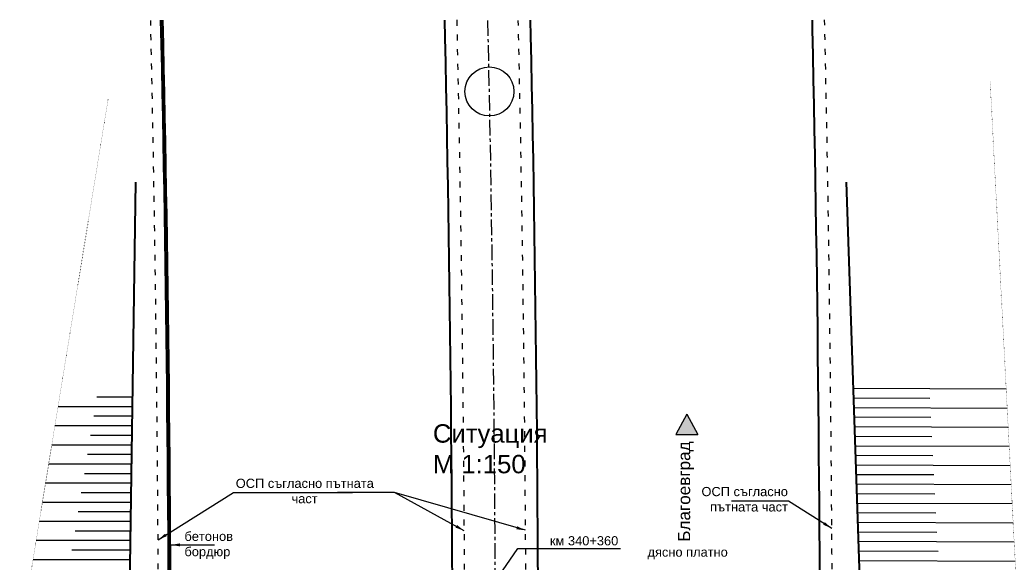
# Model space of a CAD drawing. Header units: centimetres. Extents: x 8495135 to 959133560, y 4530079 to 463453963.
# Drawn here: x 958977856 to 958981921, y 463403524 to 463405745 of the extents above; entities that cross this region are included whole.
import ezdxf
from ezdxf.enums import TextEntityAlignment as Align

# ---------------------------------------------------------------- set-up
doc = ezdxf.new("R2010")
doc.units = ezdxf.units.CM
doc.header["$LTSCALE"] = 0.1
for name, pattern in [('ACAD_ISO03W100', [30, 12, -18]), ('ACAD_ISO07W100', [3, 0, -3]), ('CENTER', [50.8, 31.75, -6.35, 6.35, -6.35])]:
    doc.linetypes.add(name, pattern=pattern)
for name, color, linetype in [('20_AXIS_0_CA_LABELS', 4, 'Continuous'), ('20_AXIS_0_LONG_AXES', 7, 'Continuous'), ('br_dimension', 1, 'Continuous'), ('br_hatch', 9, 'Continuous'), ('br_hatch_dark', 8, 'Continuous'), ('br_view_yellow', 2, 'Continuous')]:
    doc.layers.add(name, color=color, linetype=linetype)
doc.layers.add('br_text', color=2, linetype='Continuous', lineweight=35)
doc.layers.add('dimension', color=1, linetype='Continuous', lineweight=20)
doc.styles.add('MM 1 to 150', font='arial.ttf', dxfattribs={"height": 37.5})
doc.styles.add('MM_ARIAL', font='arial.ttf')
doc.dimstyles.new('MM DIM 1 to 150', dxfattribs={"dimscale": 15, "dimtxt": 2.5, "dimasz": 2.5, "dimexe": 2.1, "dimexo": 1.5, "dimgap": 1.5, "dimtad": 1, "dimdec": 0, "dimdsep": 46, "dimtxsty": 'MM_ARIAL', "dimcen": 3, "dimclrd": 1, "dimclre": 1, "dimclrt": 7, "dimaunit": 2, "dimadec": 1, "dimazin": 0, "dimtp": 100, "dimtm": 3, "dimtfac": 1, "dimtdec": 0, "dimtix": 1, "dimtmove": 0, "dimatfit": 3, "dimfxl": 0, "dimtolj": 1, "dimtzin": 0, "dimarcsym": 0})

msp = doc.modelspace()

# ---------------------------------------------------------------- hatches: boundary and pattern name
at = {"layer": 'br_hatch_dark', "ltscale": 0.5}
h = msp.add_hatch(color=256, dxfattribs=at)
h.dxf.hatch_style = 1
h.paths.add_polyline_path([(958980577.93, 463404135.5), (958980533.16, 463404053.52), (958980622.69, 463404053.52)])

# ---------------------------------------------------------------- linework, layer by layer
at = {"layer": '20_AXIS_0_CA_LABELS', "color": 6}
msp.add_circle((958979771.74, 463405452.83), 100, dxfattribs=at)
msp.add_circle((958979771.74, 463405452.83), 100, dxfattribs=at)
at = {"layer": '20_AXIS_0_LONG_AXES', "color": 1, "lineweight": 40, "ltscale": 2}
for p, q in [((958978327.59, 463405083), (958978297.3, 463403013)), ((958981228.01, 463405083), (958981298.32, 463403013))]:
    msp.add_line(p, q, dxfattribs=at)
at = {"layer": '20_AXIS_0_LONG_AXES', "color": 1, "lineweight": 40, "ltscale": 2, "flags": 128}
for points in [[(958978462.66, 463403452.51), (958978462.07, 463403552.41), (958978461.42, 463403652.29), (958978460.71, 463403752.16), (958978459.93, 463403852.01), (958978459.09, 463403951.84), (958978458.18, 463404051.66), (958978457.2, 463404151.46), (958978456.15, 463404251.25), (958978455.03, 463404351.01), (958978453.84, 463404450.77), (958978452.57, 463404550.5), (958978451.23, 463404650.22), (958978449.82, 463404749.93), (958978448.32, 463404849.61), (958978446.75, 463404949.28), (958978445.11, 463405048.94), (958978443.38, 463405148.57), (958978441.57, 463405248.19), (958978439.68, 463405347.79), (958978437.71, 463405447.38), (958978435.65, 463405546.95), (958978433.5, 463405646.5), (958978431.33, 463405743.51)], [(958978470.66, 463403452.55), (958978470.07, 463403552.46), (958978469.42, 463403652.34), (958978468.71, 463403752.21), (958978467.93, 463403852.07), (958978467.09, 463403951.91), (958978466.18, 463404051.73), (958978465.2, 463404151.54), (958978464.15, 463404251.33), (958978463.03, 463404351.1), (958978461.83, 463404450.86), (958978460.57, 463404550.61), (958978459.23, 463404650.33), (958978457.81, 463404750.04), (958978456.32, 463404849.73), (958978454.75, 463404949.41), (958978453.11, 463405049.07), (958978451.38, 463405148.71), (958978449.57, 463405248.34), (958978447.68, 463405347.95), (958978445.7, 463405447.54), (958978443.64, 463405547.11), (958978441.5, 463405646.67), (958978439.33, 463405743.69)], [(958979620.64, 463403458.58), (958979620.05, 463403559.2), (958979619.4, 463403659.81), (958979618.68, 463403760.42), (958979617.9, 463403861.02), (958979617.05, 463403961.63), (958979616.13, 463404062.23), (958979615.14, 463404162.83), (958979614.08, 463404263.42), (958979612.95, 463404364.01), (958979611.75, 463404464.6), (958979610.48, 463404565.19), (958979609.13, 463404665.77), (958979607.7, 463404766.36), (958979606.19, 463404866.93), (958979604.61, 463404967.51), (958979602.95, 463405068.08), (958979601.21, 463405168.65), (958979599.38, 463405269.21), (958979597.47, 463405369.77), (958979595.48, 463405470.33), (958979593.4, 463405570.88), (958979591.23, 463405671.43), (958979589.61, 463405743.69)], [(958979970.64, 463403460.42), (958979970.05, 463403561.25), (958979969.39, 463403662.08), (958979968.67, 463403762.92), (958979967.89, 463403863.75), (958979967.04, 463403964.59), (958979966.11, 463404065.42), (958979965.12, 463404166.26), (958979964.06, 463404267.1), (958979962.93, 463404367.94), (958979961.73, 463404468.79), (958979960.45, 463404569.63), (958979959.09, 463404670.48), (958979957.66, 463404771.32), (958979956.16, 463404872.17), (958979954.57, 463404973.02), (958979952.9, 463405073.86), (958979951.15, 463405174.71), (958979949.32, 463405275.56), (958979947.41, 463405376.41), (958979945.41, 463405477.26), (958979943.32, 463405578.11), (958979941.15, 463405678.96), (958979939.7, 463405743.69)], [(958981120.62, 463403466.45), (958981120.03, 463403567.99), (958981119.37, 463403669.55), (958981118.64, 463403771.12), (958981117.85, 463403872.7), (958981116.99, 463403974.3), (958981116.07, 463404075.92), (958981115.07, 463404177.55), (958981114, 463404279.19), (958981112.86, 463404380.85), (958981111.65, 463404482.53), (958981110.36, 463404584.21), (958981108.99, 463404685.92), (958981107.55, 463404787.63), (958981106.03, 463404889.37), (958981104.43, 463404991.11), (958981102.74, 463405092.87), (958981100.98, 463405194.65), (958981099.13, 463405296.43), (958981097.2, 463405398.24), (958981095.18, 463405500.05), (958981093.08, 463405601.88), (958981090.89, 463405703.72), (958981089.99, 463405743.69)]]:
    msp.add_lwpolyline(points, dxfattribs=at)
at = {"layer": 'br_dimension', "linetype": 'ACAD_ISO03W100', "ltscale": 20, "flags": 128}
for points in [[(958978422.29, 463403082.83), (958978422.05, 463403152.58), (958978421.65, 463403252.5), (958978421.18, 463403352.4), (958978420.66, 463403452.29), (958978420.07, 463403552.16), (958978419.42, 463403652.02), (958978418.71, 463403751.86), (958978417.93, 463403851.68), (958978417.09, 463403951.49), (958978416.18, 463404051.28), (958978415.2, 463404151.05), (958978414.15, 463404250.8), (958978413.03, 463404350.54), (958978411.84, 463404450.27), (958978410.57, 463404549.97), (958978409.23, 463404649.66), (958978407.82, 463404749.33), (958978406.33, 463404848.99), (958978404.76, 463404948.62), (958978403.11, 463405048.24), (958978401.39, 463405147.84), (958978399.58, 463405247.43), (958978397.69, 463405347), (958978395.71, 463405446.55), (958978393.66, 463405546.08), (958978391.51, 463405645.59), (958978389.34, 463405742.57)], [(958979653.25, 463399181.59), (958979653.74, 463399230.47), (958979654.76, 463399331.17), (958979655.75, 463399431.87), (958979656.74, 463399532.57), (958979657.7, 463399633.27), (958979658.65, 463399733.97), (958979659.58, 463399834.67), (958979660.49, 463399935.36), (958979661.38, 463400036.05), (958979662.25, 463400136.75), (958979663.09, 463400237.44), (958979663.91, 463400338.13), (958979664.7, 463400438.81), (958979665.47, 463400539.5), (958979666.2, 463400640.19), (958979666.91, 463400740.87), (958979667.59, 463400841.55), (958979668.23, 463400942.24), (958979668.85, 463401042.92), (958979669.43, 463401143.6), (958979669.97, 463401244.27), (958979670.48, 463401344.95), (958979670.95, 463401445.63), (958979671.38, 463401546.3), (958979671.77, 463401646.97), (958979672.12, 463401747.65), (958979672.42, 463401848.32), (958979672.69, 463401948.99), (958979672.91, 463402049.65), (958979673.08, 463402150.32), (958979673.21, 463402250.98), (958979673.29, 463402351.65), (958979673.32, 463402452.31), (958979673.3, 463402552.97), (958979673.22, 463402653.63), (958979673.1, 463402754.29), (958979672.92, 463402854.94), (958979672.68, 463402955.6), (958979672.39, 463403056.25), (958979672.04, 463403156.9), (958979671.64, 463403257.55), (958979671.17, 463403358.2), (958979670.64, 463403458.85), (958979670.05, 463403559.49), (958979669.4, 463403660.13), (958979668.68, 463403760.77), (958979667.9, 463403861.41), (958979667.05, 463403962.05), (958979666.13, 463404062.68), (958979665.14, 463404163.32), (958979664.08, 463404263.95), (958979662.95, 463404364.58), (958979661.75, 463404465.2), (958979660.47, 463404565.83), (958979659.12, 463404666.45), (958979657.69, 463404767.06), (958979656.19, 463404867.68), (958979654.61, 463404968.29), (958979652.94, 463405068.9), (958979651.2, 463405169.51), (958979649.37, 463405270.12), (958979647.46, 463405370.72), (958979645.47, 463405471.32), (958979643.39, 463405571.91), (958979641.22, 463405672.51), (958979639.6, 463405744.81)], [(958979903.27, 463399182.61), (958979903.73, 463399227.93), (958979904.74, 463399328.66), (958979905.74, 463399429.4), (958979906.73, 463399530.13), (958979907.69, 463399630.87), (958979908.64, 463399731.61), (958979909.57, 463399832.36), (958979910.48, 463399933.1), (958979911.37, 463400033.85), (958979912.24, 463400134.59), (958979913.08, 463400235.34), (958979913.9, 463400336.09), (958979914.69, 463400436.85), (958979915.46, 463400537.6), (958979916.2, 463400638.36), (958979916.9, 463400739.11), (958979917.58, 463400839.87), (958979918.23, 463400940.63), (958979918.84, 463401041.4), (958979919.42, 463401142.16), (958979919.97, 463401242.92), (958979920.47, 463401343.69), (958979920.94, 463401444.46), (958979921.37, 463401545.23), (958979921.77, 463401646), (958979922.12, 463401746.78), (958979922.42, 463401847.55), (958979922.69, 463401948.33), (958979922.91, 463402049.11), (958979923.08, 463402149.89), (958979923.21, 463402250.67), (958979923.29, 463402351.45), (958979923.32, 463402452.24), (958979923.3, 463402553.02), (958979923.22, 463402653.81), (958979923.1, 463402754.6), (958979922.92, 463402855.39), (958979922.68, 463402956.18), (958979922.39, 463403056.97), (958979922.04, 463403157.77), (958979921.63, 463403258.56), (958979921.17, 463403359.36), (958979920.64, 463403460.16), (958979920.05, 463403560.96), (958979919.39, 463403661.76), (958979918.67, 463403762.56), (958979917.89, 463403863.36), (958979917.04, 463403964.16), (958979916.12, 463404064.97), (958979915.13, 463404165.77), (958979914.07, 463404266.58), (958979912.94, 463404367.38), (958979911.73, 463404468.19), (958979910.45, 463404569), (958979909.1, 463404669.8), (958979907.67, 463404770.61), (958979906.16, 463404871.42), (958979904.57, 463404972.23), (958979902.91, 463405073.04), (958979901.16, 463405173.85), (958979899.33, 463405274.65), (958979897.42, 463405375.46), (958979895.42, 463405476.27), (958979893.34, 463405577.08), (958979891.16, 463405677.89), (958979889.71, 463405742.57)], [(958981172.31, 463403083.18), (958981172.03, 463403162.1), (958981171.62, 463403263.62), (958981171.15, 463403365.16), (958981170.62, 463403466.71), (958981170.03, 463403568.29), (958981169.37, 463403669.87), (958981168.64, 463403771.48), (958981167.85, 463403873.09), (958981166.99, 463403974.73), (958981166.06, 463404076.38), (958981165.07, 463404178.04), (958981164, 463404279.72), (958981162.86, 463404381.41), (958981161.64, 463404483.12), (958981160.35, 463404584.85), (958981158.99, 463404686.59), (958981157.54, 463404788.34), (958981156.02, 463404890.11), (958981154.42, 463404991.9), (958981152.74, 463405093.7), (958981150.97, 463405195.51), (958981149.12, 463405297.34), (958981147.19, 463405399.18), (958981145.17, 463405501.04), (958981143.07, 463405602.91), (958981140.87, 463405704.8), (958981139.98, 463405744.81)]]:
    msp.add_lwpolyline(points, dxfattribs=at)
at = {"layer": 'br_dimension', "linetype": 'CENTER', "ltscale": 20, "flags": 128}
msp.add_lwpolyline([(958979777.25, 463399177.18), (958979777.8, 463399229.21), (958979778.84, 463399329.92), (958979779.87, 463399430.64), (958979780.88, 463399531.36), (958979781.87, 463399632.08), (958979782.85, 463399732.8), (958979783.81, 463399833.52), (958979784.75, 463399934.23), (958979785.67, 463400034.95), (958979786.57, 463400135.67), (958979787.44, 463400236.39), (958979788.29, 463400337.11), (958979789.11, 463400437.83), (958979789.9, 463400538.55), (958979790.67, 463400639.27), (958979791.41, 463400739.99), (958979792.11, 463400840.71), (958979792.79, 463400941.44), (958979793.43, 463401042.16), (958979794.04, 463401142.88), (958979794.61, 463401243.6), (958979795.15, 463401344.32), (958979795.65, 463401445.04), (958979796.11, 463401545.77), (958979796.53, 463401646.49), (958979796.91, 463401747.21), (958979797.25, 463401847.93), (958979797.54, 463401948.66), (958979797.79, 463402049.38), (958979797.99, 463402150.1), (958979798.15, 463402250.83), (958979798.26, 463402351.55), (958979798.32, 463402452.27), (958979798.32, 463402553), (958979798.28, 463402653.72), (958979798.19, 463402754.44), (958979798.03, 463402855.17), (958979797.83, 463402955.89), (958979797.57, 463403056.61), (958979797.25, 463403157.34), (958979796.87, 463403258.06), (958979796.43, 463403358.78), (958979795.93, 463403459.5), (958979795.37, 463403560.23), (958979794.75, 463403660.95), (958979794.06, 463403761.67), (958979793.3, 463403862.39), (958979792.48, 463403963.11), (958979791.59, 463404063.83), (958979790.63, 463404164.55), (958979789.6, 463404265.26), (958979788.5, 463404365.98), (958979787.33, 463404466.7), (958979786.08, 463404567.41), (958979784.76, 463404668.13), (958979783.36, 463404768.84), (958979781.88, 463404869.56), (958979780.32, 463404970.27), (958979778.69, 463405070.98), (958979776.97, 463405171.69), (958979775.17, 463405272.39), (958979773.29, 463405373.1), (958979771.33, 463405473.8), (958979769.27, 463405574.51), (958979767.13, 463405675.21), (958979765.62, 463405743.69)], dxfattribs=at)
at = {"layer": 'br_hatch'}
for p, q in [((958981881, 463404237.76), (958981257.64, 463404240.08)), ((958978169.59, 463404206.49), (958978314.76, 463404206.49)), ((958981569.93, 463404199.89), (958981259.01, 463404201.05)), ((958978011.27, 463404167.47), (958978314.19, 463404167.47)), ((958981885.07, 463404159.7), (958981260.39, 463404162.03)), ((958978156.87, 463404128.45), (958978313.62, 463404128.45)), ((958981574.01, 463404121.84), (958981261.76, 463404123)), ((958977998.55, 463404089.43), (958978313.05, 463404089.43)), ((958981889.14, 463404081.64), (958981263.13, 463404083.97)), ((958978144.15, 463404050.41), (958978312.48, 463404050.41)), ((958981578.08, 463404043.78), (958981264.5, 463404044.95)), ((958977985.83, 463404011.39), (958978311.9, 463404011.39)), ((958981893.22, 463404003.59), (958981265.87, 463404005.92)), ((958978131.43, 463403972.36), (958978311.33, 463403972.36)), ((958981582.15, 463403965.72), (958981267.25, 463403966.9)), ((958977973.11, 463403933.34), (958978310.76, 463403933.34)), ((958981897.29, 463403925.53), (958981268.62, 463403927.87)), ((958978118.71, 463403894.32), (958978310.19, 463403894.32)), ((958981586.22, 463403887.67), (958981269.99, 463403888.85)), ((958977960.39, 463403855.3), (958978309.62, 463403855.3)), ((958981901.36, 463403847.47), (958981271.36, 463403849.82)), ((958978105.99, 463403816.28), (958978309.05, 463403816.28)), ((958981590.3, 463403809.61), (958981272.73, 463403810.79)), ((958977947.67, 463403777.26), (958978308.48, 463403777.26)), ((958981905.43, 463403769.42), (958981274.11, 463403771.77)), ((958978093.27, 463403738.24), (958978307.91, 463403738.24)), ((958981594.37, 463403731.55), (958981275.48, 463403732.74)), ((958977934.95, 463403699.22), (958978307.34, 463403699.22)), ((958981909.51, 463403691.36), (958981276.85, 463403693.72)), ((958978080.55, 463403660.2), (958978306.77, 463403660.2)), ((958981598.44, 463403653.5), (958981278.22, 463403654.69)), ((958977922.23, 463403621.18), (958978306.19, 463403621.18)), ((958981913.58, 463403613.3), (958981279.59, 463403615.66)), ((958977909.51, 463403543.14), (958978305.05, 463403543.14)), ((958978067.83, 463403582.16), (958978305.62, 463403582.16)), ((958981602.96, 463403575.44), (958981280.97, 463403576.64)), ((958981917.65, 463403535.25), (958981282.34, 463403537.61))]:
    msp.add_line(p, q, dxfattribs=at)
at = {"layer": 'br_hatch_dark', "ltscale": 0.5}
for p, q in [((958980577.93, 463404135.5), (958980533.16, 463404053.52)), ((958980577.93, 463404135.5), (958980622.69, 463404053.52)), ((958980533.16, 463404053.52), (958980622.69, 463404053.52))]:
    msp.add_line(p, q, dxfattribs=at)
at = {"layer": 'dimension', "linetype": 'ACAD_ISO07W100', "ltscale": 10}
for p, q in [((958981921.33, 463403464.73), (958981815.46, 463405493.9)), ((958978215.67, 463405421.58), (958977855.7, 463403213))]:
    msp.add_line(p, q, dxfattribs=at)

# ---------------------------------------------------------------- texts
at = {"layer": 'br_hatch_dark', "ltscale": 0.5, "style": 'MM 1 to 150'}
msp.add_text('Благоевград', height=50, rotation=90, dxfattribs=at).set_placement((958980591.17, 463403615.11))
at = {"layer": 'br_hatch_dark', "style": 'MM 1 to 150'}
msp.add_text('дясно платно', height=37.5, dxfattribs=at).set_placement((958980744.89, 463403543.06), align=Align.BOTTOM_RIGHT)
at = {"layer": 'br_text', "char_height": 37.5, "style": 'MM 1 to 150'}
for s, insert, width, attachment_point in [('\\pi20.888;{\\fArial|b0|i0|c204|p34;ОСП съгласно пътната \\P\\pi248.38;част}', (958978715.75, 463403872.42), 600.6694, 1), ('{\\fArial|b0|i0|c204|p34;ОСП съгласно пътната част}', (958980990.1, 463403838.81), 516.9129, 3), ('{\\fArial|b0|i0|c204|p34;бетонов бордюр}', (958978527.2, 463403656.15), 200.6423, 1)]:
    msp.add_mtext(s, dxfattribs=dict(at, insert=insert, width=width, attachment_point=attachment_point))
at = {"layer": 'br_view_yellow', "attachment_point": 1, "style": 'MM 1 to 150'}
for s, insert, char_height, width in [('\\pi6.1392;{\\fArial|b0|i0|c204|p34;Ситуация \\P\\pi51.16;}M 1:150', (958979534.98, 463404094.72), 75, 468.1105), ('км 340+360', (958980018.89, 463403637.98), 37.5, 290.8936)]:
    msp.add_mtext(s, dxfattribs=dict(at, insert=insert, char_height=char_height, width=width))

# ---------------------------------------------------------------- leaders
at = {"layer": 'br_dimension'}
for points in [[(958978419.61, 463403623), (958978727.64, 463403816.09), (958979213.62, 463403816.09)], [(958979669.4, 463403660.13), (958979384.73, 463403816.09), (958979151.73, 463403816.09)], [(958979919.4, 463403661.87), (958979384.73, 463403816.09), (958979151.73, 463403816.09)], [(958981169.37, 463403669.87), (958980992.41, 463403780.36), (958980759.42, 463403780.36)], [(958978472.1, 463403602.4), (958978649.19, 463403602.4)]]:
    msp.add_leader(points, dimstyle='MM DIM 1 to 150', dxfattribs=at)
msp.add_leader([(958979795.97, 463403453), (958979887.65, 463403588.14), (958980306.23, 463403588.14)], dimstyle='MM DIM 1 to 150', override={"dimgap": 1.5, "dimtad": 0}, dxfattribs=at)

doc.saveas('drawing.dxf')
